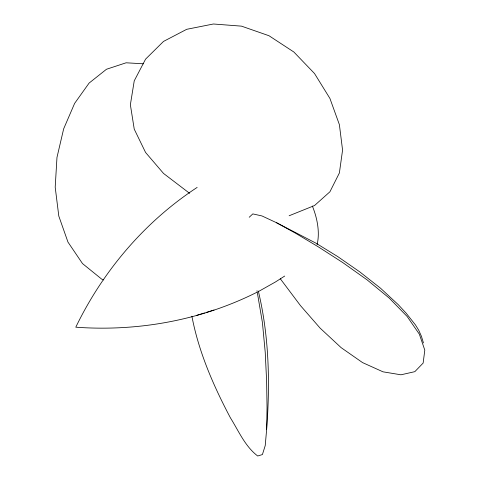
<?xml version="1.0" encoding="UTF-8"?>
<svg xmlns="http://www.w3.org/2000/svg" width="480" height="480" viewBox="0 0 480 480"><rect width="100%" height="100%" fill="white"/><g stroke="black" fill="none" stroke-linecap="round" stroke-linejoin="round"><path stroke-width="0.72" d="M191.892 316.206C198.708 352.026 213.444 385.746 230.412 417.828C238.674 431.004 245.01 446.34 257.706 456L262.416 454.56L265.224 445.59L266.628 429.618L267.042 407.694L266.628 381.3L265.224 352.242L262.416 322.548L256.998 290.706M266.628 429.618C270.156 383.388 269.16 336.324 258.324 291.066M249.216 217.26L252.816 213.9L261.99 215.952L276.522 222.72L315.84 243.108L337.68 256.554L359.796 271.89L380.538 288.228L398.268 304.674L406.116 313.14L415.44 324.9L418.734 330.234L421.416 336.27L423.45 342.936M284.7 276.054L275.46 281.964L258.834 291.324M197.148 187.416C144.792 221.664 102.96 270.978 75.786 327.192C137.814 331.746 201.174 320.292 256.854 292.308M289.14 215.754L314.52 205.542L329.922 191.784L339.384 172.962L342.57 150.096L339.384 124.644L329.922 98.436L314.52 73.53L293.85 52.002L268.998 35.736L241.512 26.148L213.402 24L186.726 29.304L163.524 41.418L145.578 59.13L134.244 80.832L130.368 104.754L134.244 129.15L145.578 152.478L163.524 173.43L189.618 193.338M196.89 315.306L204.51 312.954M206.082 312.474L214.032 310.02M143.508 63.798L126.102 62.796L106.488 69.252L89.1 83.082L74.61 103.41L63.66 128.832L56.976 157.428L55.2 187.2L58.8 216.072L67.968 242.094L82.5 263.574L101.694 279.126L103.758 279.912M276.522 222.72L295.716 233.322L318.366 246.882L342.828 262.626L367.146 279.906L389.238 298.098L407.166 316.5L419.364 334.194L424.8 350.148L423.138 363.078L414.834 371.658L400.962 374.802L382.998 371.82L362.55 362.598L341.148 347.658L320.124 328.128L300.504 305.652L280.302 278.754M312.36 206.028A57.162 33.006 60 0 1 317.1 244.494"/></g></svg>
